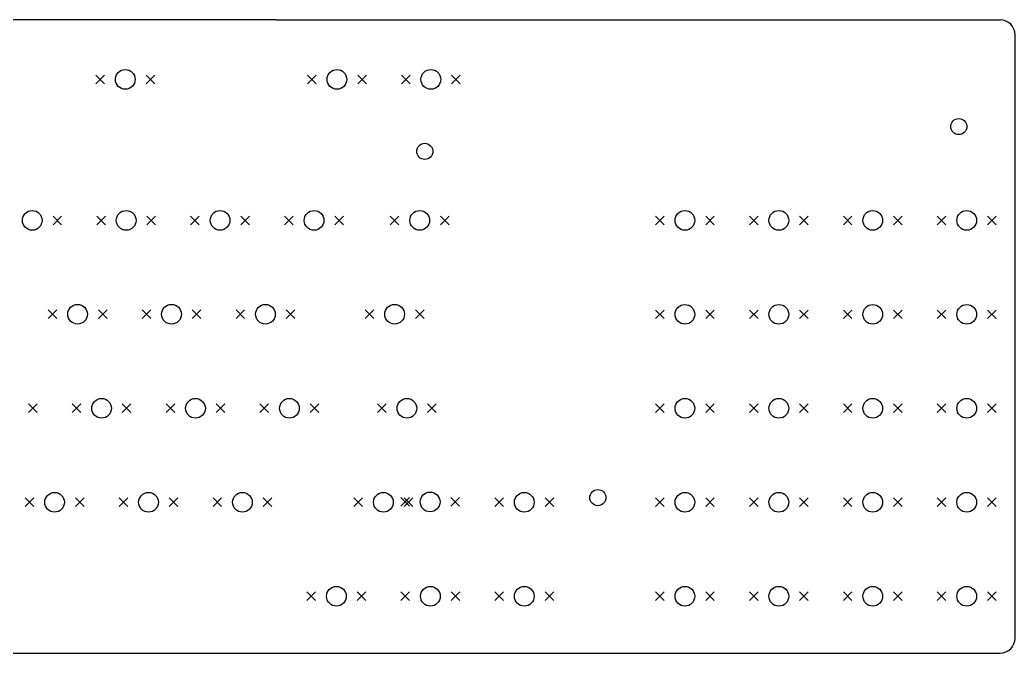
# Model space of a CAD drawing. Extents: x -0.1 to 15.9, y -5.5 to 0.
# Drawn here: x 8.02 to 15.94, y -5.04 to 0 of the extents above; entities that cross this region are included whole.
import ezdxf

# ---------------------------------------------------------------- set-up
doc = ezdxf.new("R2010")
doc.units = 0
doc.header["$MEASUREMENT"] = 0
doc.layers.add('BLACK', color=7, linetype='CONTINUOUS')

msp = doc.modelspace()

# ---------------------------------------------------------------- linework, layer by layer
at = {"layer": 'BLACK', "linetype": 'CONTINUOUS'}
for p, q in [((10.0594, -0.00126), (0.119469, -0.00126)), ((10.0594, -0.00126), (15.8242, -0.00126)), ((15.9442, -4.92055), (15.9442, -0.12126)), ((8.62461, -0.439961), (8.6935, -0.508858)), ((8.6935, -0.439961), (8.62461, -0.508858)), ((9.02461, -0.439961), (9.0935, -0.508858)), ((9.0935, -0.439961), (9.02461, -0.508858)), ((10.3096, -0.439961), (10.3785, -0.508858)), ((10.3785, -0.439961), (10.3096, -0.508858)), ((10.7096, -0.439961), (10.7785, -0.508858)), ((10.7785, -0.439961), (10.7096, -0.508858)), ((11.0577, -0.439961), (11.1266, -0.508858)), ((11.1266, -0.439961), (11.0577, -0.508858)), ((11.4577, -0.439961), (11.5266, -0.508858)), ((11.5266, -0.439961), (11.4577, -0.508858)), ((8.28366, -1.56201), (8.35256, -1.63091)), ((8.35256, -1.56201), (8.28366, -1.63091)), ((8.63169, -1.56201), (8.70059, -1.63091)), ((8.70059, -1.56201), (8.63169, -1.63091)), ((9.03169, -1.56201), (9.10059, -1.63091)), ((9.10059, -1.56201), (9.03169, -1.63091)), ((9.37972, -1.56201), (9.44862, -1.63091)), ((9.44862, -1.56201), (9.37972, -1.63091)), ((9.77972, -1.56201), (9.84862, -1.63091)), ((9.84862, -1.56201), (9.77972, -1.63091)), ((10.1278, -1.56201), (10.1967, -1.63091)), ((10.1967, -1.56201), (10.1278, -1.63091)), ((10.5278, -1.56201), (10.5967, -1.63091)), ((10.5967, -1.56201), (10.5278, -1.63091)), ((10.9693, -1.56201), (11.0382, -1.63091)), ((11.0382, -1.56201), (10.9693, -1.63091)), ((11.3693, -1.56201), (11.4382, -1.63091)), ((11.4382, -1.56201), (11.3693, -1.63091)), ((13.0805, -1.56201), (13.1494, -1.63091)), ((13.1494, -1.56201), (13.0805, -1.63091)), ((13.4805, -1.56201), (13.5494, -1.63091)), ((13.5494, -1.56201), (13.4805, -1.63091)), ((13.8285, -1.56201), (13.8974, -1.63091)), ((13.8974, -1.56201), (13.8285, -1.63091)), ((14.2285, -1.56201), (14.2974, -1.63091)), ((14.2974, -1.56201), (14.2285, -1.63091)), ((14.5766, -1.56201), (14.6455, -1.63091)), ((14.6455, -1.56201), (14.5766, -1.63091)), ((14.9766, -1.56201), (15.0455, -1.63091)), ((15.0455, -1.56201), (14.9766, -1.63091)), ((15.3246, -1.56201), (15.3935, -1.63091)), ((15.3935, -1.56201), (15.3246, -1.63091)), ((15.7246, -1.56201), (15.7935, -1.63091)), ((15.7935, -1.56201), (15.7246, -1.63091)), ((8.24469, -2.30906), (8.31358, -2.37795)), ((8.31358, -2.30906), (8.24469, -2.37795)), ((8.64469, -2.30906), (8.71358, -2.37795)), ((8.71358, -2.30906), (8.64469, -2.37795)), ((8.99272, -2.30906), (9.06161, -2.37795)), ((9.06161, -2.30906), (8.99272, -2.37795)), ((9.39272, -2.30906), (9.46161, -2.37795)), ((9.46161, -2.30906), (9.39272, -2.37795)), ((9.74075, -2.30906), (9.80965, -2.37795)), ((9.80965, -2.30906), (9.74075, -2.37795)), ((10.1407, -2.30906), (10.2096, -2.37795)), ((10.2096, -2.30906), (10.1407, -2.37795)), ((10.7693, -2.30906), (10.8382, -2.37795)), ((10.8382, -2.30906), (10.7693, -2.37795)), ((11.1693, -2.30906), (11.2382, -2.37795)), ((11.2382, -2.30906), (11.1693, -2.37795)), ((13.0805, -2.31004), (13.1494, -2.37894)), ((13.1494, -2.31004), (13.0805, -2.37894)), ((13.4805, -2.31004), (13.5494, -2.37894)), ((13.5494, -2.31004), (13.4805, -2.37894)), ((13.8285, -2.31004), (13.8974, -2.37894)), ((13.8974, -2.31004), (13.8285, -2.37894)), ((14.2285, -2.31004), (14.2974, -2.37894)), ((14.2974, -2.31004), (14.2285, -2.37894)), ((14.5766, -2.31004), (14.6455, -2.37894)), ((14.6455, -2.31004), (14.5766, -2.37894)), ((14.9766, -2.31004), (15.0455, -2.37894)), ((15.0455, -2.31004), (14.9766, -2.37894)), ((15.3246, -2.31004), (15.3935, -2.37894)), ((15.3935, -2.31004), (15.3246, -2.37894)), ((15.7246, -2.31004), (15.7935, -2.37894)), ((15.7935, -2.31004), (15.7246, -2.37894)), ((8.0876, -3.05807), (8.1565, -3.12697)), ((8.1565, -3.05807), (8.0876, -3.12697)), ((8.43563, -3.05807), (8.50453, -3.12697)), ((8.50453, -3.05807), (8.43563, -3.12697)), ((8.83563, -3.05807), (8.90453, -3.12697)), ((8.90453, -3.05807), (8.83563, -3.12697)), ((9.18366, -3.05807), (9.25256, -3.12697)), ((9.25256, -3.05807), (9.18366, -3.12697)), ((9.58366, -3.05807), (9.65256, -3.12697)), ((9.65256, -3.05807), (9.58366, -3.12697)), ((9.93169, -3.05807), (10.0006, -3.12697)), ((10.0006, -3.05807), (9.93169, -3.12697)), ((10.3317, -3.05807), (10.4006, -3.12697)), ((10.4006, -3.05807), (10.3317, -3.12697)), ((10.8667, -3.05807), (10.9356, -3.12697)), ((10.9356, -3.05807), (10.8667, -3.12697)), ((11.2667, -3.05807), (11.3356, -3.12697)), ((11.3356, -3.05807), (11.2667, -3.12697)), ((13.0805, -3.05807), (13.1494, -3.12697)), ((13.1494, -3.05807), (13.0805, -3.12697)), ((13.4805, -3.05807), (13.5494, -3.12697)), ((13.5494, -3.05807), (13.4805, -3.12697)), ((13.8285, -3.05807), (13.8974, -3.12697)), ((13.8974, -3.05807), (13.8285, -3.12697)), ((14.2285, -3.05807), (14.2974, -3.12697)), ((14.2974, -3.05807), (14.2285, -3.12697)), ((14.5766, -3.05807), (14.6455, -3.12697)), ((14.6455, -3.05807), (14.5766, -3.12697)), ((14.9766, -3.05807), (15.0455, -3.12697)), ((15.0455, -3.05807), (14.9766, -3.12697)), ((15.3246, -3.05807), (15.3935, -3.12697)), ((15.3935, -3.05807), (15.3246, -3.12697)), ((15.7246, -3.05807), (15.7935, -3.12697)), ((15.7935, -3.05807), (15.7246, -3.12697)), ((11.0522, -3.80315), (11.1211, -3.87205)), ((11.1211, -3.80315), (11.0522, -3.87205)), ((11.4522, -3.80315), (11.5211, -3.87205)), ((11.5211, -3.80315), (11.4522, -3.87205)), ((8.06161, -3.8061), (8.13051, -3.875)), ((8.13051, -3.8061), (8.06161, -3.875)), ((8.46161, -3.8061), (8.53051, -3.875)), ((8.53051, -3.8061), (8.46161, -3.875)), ((8.80965, -3.8061), (8.87854, -3.875)), ((8.87854, -3.8061), (8.80965, -3.875)), ((9.20965, -3.8061), (9.27854, -3.875)), ((9.27854, -3.8061), (9.20965, -3.875)), ((9.55768, -3.8061), (9.62657, -3.875)), ((9.62657, -3.8061), (9.55768, -3.875)), ((9.95768, -3.8061), (10.0266, -3.875)), ((10.0266, -3.8061), (9.95768, -3.875)), ((10.6797, -3.8061), (10.7486, -3.875)), ((10.7486, -3.8061), (10.6797, -3.875)), ((11.0797, -3.8061), (11.1486, -3.875)), ((11.1486, -3.8061), (11.0797, -3.875)), ((11.8018, -3.8061), (11.8707, -3.875)), ((11.8707, -3.8061), (11.8018, -3.875)), ((12.2018, -3.8061), (12.2707, -3.875)), ((12.2707, -3.8061), (12.2018, -3.875)), ((13.0805, -3.8061), (13.1494, -3.875)), ((13.1494, -3.8061), (13.0805, -3.875)), ((13.4805, -3.8061), (13.5494, -3.875)), ((13.5494, -3.8061), (13.4805, -3.875)), ((13.8285, -3.8061), (13.8974, -3.875)), ((13.8974, -3.8061), (13.8285, -3.875)), ((14.2285, -3.8061), (14.2974, -3.875)), ((14.2974, -3.8061), (14.2285, -3.875)), ((14.5766, -3.8061), (14.6455, -3.875)), ((14.6455, -3.8061), (14.5766, -3.875)), ((14.9766, -3.8061), (15.0455, -3.875)), ((15.0455, -3.8061), (14.9766, -3.875)), ((15.3246, -3.8061), (15.3935, -3.875)), ((15.3935, -3.8061), (15.3246, -3.875)), ((15.7246, -3.8061), (15.7935, -3.875)), ((15.7935, -3.8061), (15.7246, -3.875)), ((10.3057, -4.55413), (10.3746, -4.62303)), ((10.3746, -4.55413), (10.3057, -4.62303)), ((10.7057, -4.55413), (10.7746, -4.62303)), ((10.7746, -4.55413), (10.7057, -4.62303)), ((11.0537, -4.55413), (11.1226, -4.62303)), ((11.1226, -4.55413), (11.0537, -4.62303)), ((11.4537, -4.55413), (11.5226, -4.62303)), ((11.5226, -4.55413), (11.4537, -4.62303)), ((11.8018, -4.55413), (11.8707, -4.62303)), ((11.8707, -4.55413), (11.8018, -4.62303)), ((12.2018, -4.55413), (12.2707, -4.62303)), ((12.2707, -4.55413), (12.2018, -4.62303)), ((13.0805, -4.55413), (13.1494, -4.62303)), ((13.1494, -4.55413), (13.0805, -4.62303)), ((13.4805, -4.55413), (13.5494, -4.62303)), ((13.5494, -4.55413), (13.4805, -4.62303)), ((13.8285, -4.55413), (13.8974, -4.62303)), ((13.8974, -4.55413), (13.8285, -4.62303)), ((14.2285, -4.55413), (14.2974, -4.62303)), ((14.2974, -4.55413), (14.2285, -4.62303)), ((14.5766, -4.55413), (14.6455, -4.62303)), ((14.6455, -4.55413), (14.5766, -4.62303)), ((14.9766, -4.55413), (15.0455, -4.62303)), ((15.0455, -4.55413), (14.9766, -4.62303)), ((15.3246, -4.55413), (15.3935, -4.62303)), ((15.3935, -4.55413), (15.3246, -4.62303)), ((15.7246, -4.55413), (15.7935, -4.62303)), ((15.7935, -4.55413), (15.7246, -4.62303)), ((0.119469, -5.04055), (15.8242, -5.04055))]:
    msp.add_line(p, q, dxfattribs=at)
at = {"layer": 'BLACK'}
for centre, radius in [((8.85906, -0.474409), 0.0785), ((10.5441, -0.474409), 0.0785), ((11.2921, -0.474409), 0.0785), ((15.4961, -0.850394), 0.063984), ((11.2441, -1.04744), 0.063984), ((8.11811, -1.59646), 0.0785), ((8.86614, -1.59646), 0.0785), ((9.61417, -1.59646), 0.0785), ((10.3622, -1.59646), 0.0785), ((11.2037, -1.59646), 0.0785), ((13.315, -1.59646), 0.0785), ((14.063, -1.59646), 0.0785), ((14.811, -1.59646), 0.0785), ((15.5591, -1.59646), 0.0785), ((8.47913, -2.3435), 0.0785), ((9.22717, -2.3435), 0.0785), ((9.9752, -2.3435), 0.0785), ((11.0037, -2.3435), 0.0785), ((13.315, -2.34449), 0.0785), ((14.063, -2.34449), 0.0785), ((14.811, -2.34449), 0.0785), ((15.5591, -2.34449), 0.0785), ((8.67008, -3.09252), 0.0785), ((9.41811, -3.09252), 0.0785), ((10.1661, -3.09252), 0.0785), ((11.1012, -3.09252), 0.0785), ((13.315, -3.09252), 0.0785), ((14.063, -3.09252), 0.0785), ((14.811, -3.09252), 0.0785), ((15.5591, -3.09252), 0.0785), ((8.29606, -3.84055), 0.0785), ((9.04409, -3.84055), 0.0785), ((9.79213, -3.84055), 0.0785), ((10.9142, -3.84055), 0.0785), ((11.2866, -3.8376), 0.0785), ((12.0362, -3.84055), 0.0785), ((12.622, -3.80335), 0.063984), ((13.315, -3.84055), 0.0785), ((14.063, -3.84055), 0.0785), ((14.811, -3.84055), 0.0785), ((15.5591, -3.84055), 0.0785), ((10.5402, -4.58858), 0.0785), ((11.2882, -4.58858), 0.0785), ((12.0362, -4.58858), 0.0785), ((13.315, -4.58858), 0.0785), ((14.063, -4.58858), 0.0785), ((14.811, -4.58858), 0.0785), ((15.5591, -4.58858), 0.0785)]:
    msp.add_circle(centre, radius, dxfattribs=at)
for centre, start, end in [((15.8242, -0.12126), 0, 90), ((15.8242, -4.92055), -90, 0)]:
    msp.add_arc(centre, 0.12, start, end, dxfattribs=at)

doc.saveas('drawing.dxf')
